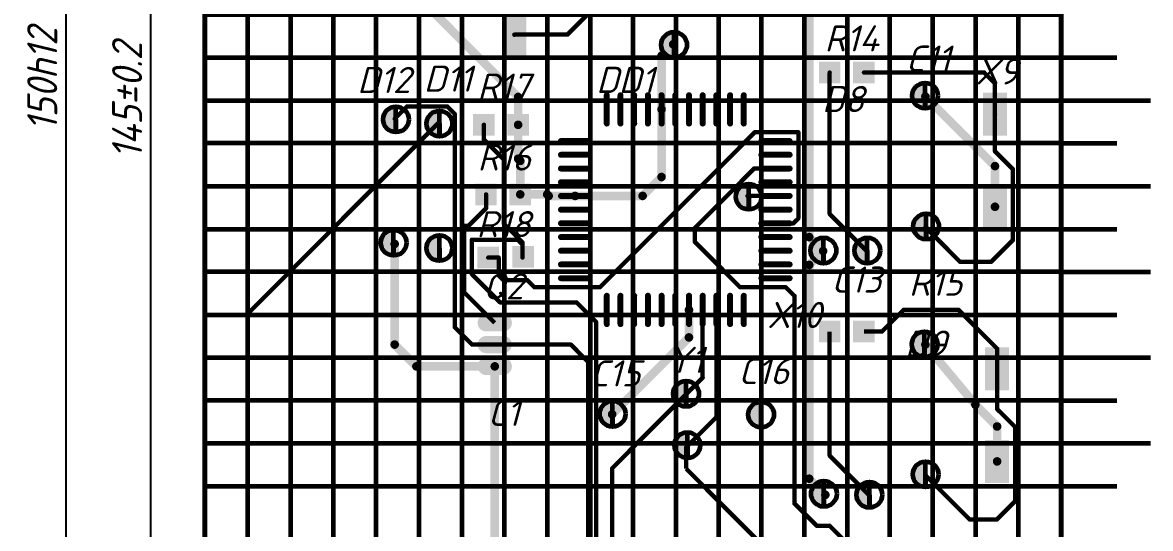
# Model space of a CAD drawing. Header units: millimetres. Extents: x 0 to 9139, y -367 to 2333.
# Drawn here: x 6641.4 to 6773.2, y 1299.3 to 1358.3 of the extents above; entities that cross this region are included whole.
import ezdxf

# ---------------------------------------------------------------- set-up
doc = ezdxf.new("R2010")
doc.units = ezdxf.units.MM
doc.header["$LTSCALE"] = 0.5
doc.layers.get('0').update_dxf_attribs({"lineweight": 60})
doc.layers.get('Defpoints').update_dxf_attribs({"color": 5})
for name, color, linetype in [('3-размеры', 6, 'Continuous'), ('TopLayer', 1, 'Continuous'), ('TopOverlay', 2, 'Continuous')]:
    doc.layers.add(name, color=color, linetype=linetype)
doc.layers.add('Слой1', color=7, linetype='Continuous', lineweight=60)
doc.styles.get("Standard").update_dxf_attribs({"font": 'isocpeui.ttf', "width": 0.9})
doc.dimstyles.new('ISO-25', dxfattribs={"dimtxt": 3.5, "dimasz": 3.5, "dimexe": 2, "dimexo": 0, "dimgap": 1, "dimtad": 1, "dimtoh": 1, "dimdec": 0, "dimtxsty": 'Standard', "dimcen": 2.5, "dimadec": 0, "dimazin": 0, "dimtfac": 1, "dimtdec": 0, "dimtmove": 0, "dimatfit": 3, "dimldrblk": 'DOTSMALL', "dimfxl": 1, "dimarcsym": 0})

# ---------------------------------------------------------------- blocks, each defined once
blk = doc.blocks.new('*U103')
blk.add_line((0, 1.97), (0, -1.97))
blk = doc.blocks.new('*U104')
at = {"color": 0, "linetype": 'ByBlock', "lineweight": -2, "transparency": 16777216}
for p in [(100, 0), (110, 0), (120, 0), (130, 0), (140, 0)]:
    blk.add_blockref('*U103', p, dxfattribs=at)
blk = doc.blocks.new('*U99')
blk.add_line((3.25, 0), (-3.25, 0))
blk = doc.blocks.new('*U100')
at = {"color": 0, "linetype": 'ByBlock', "lineweight": -2, "transparency": 16777216}
for p in [(0, -95), (0, -100), (0, -105), (0, -110), (0, -115), (0, -120), (0, -125), (0, -130), (0, -135), (0, -140), (0, -145)]:
    blk.add_blockref('*U99', p, dxfattribs=at)
blk = doc.blocks.new('*D111')
at = {"layer": '3-размеры', "color": 0, "lineweight": -2, "transparency": 16777216}
for p, q in [((6662.72, 1504.26), (6644.48, 1504.26)), ((6646.48, 1500.76), (6646.48, 1202.76)), ((6662.72, 1199.26), (6644.48, 1199.26))]:
    blk.add_line(p, q, dxfattribs=at)
at = {"layer": '3-размеры', "color": 0, "transparency": 16777216}
for points in [[(6645.9, 1500.76), (6647.06, 1500.76), (6646.48, 1504.26)], [(6645.9, 1202.76), (6647.06, 1202.76), (6646.48, 1199.26)]]:
    blk.add_solid(points, dxfattribs=at)
at = {"layer": 'Defpoints', "color": 0, "transparency": 16777216}
for p in [(6662.72, 1504.26), (6646.48, 1199.26), (6662.72, 1199.26)]:
    blk.add_point(p, dxfattribs=at)
at = {"layer": '3-размеры', "color": 0, "transparency": 16777216, "insert": (6643.73, 1351.76), "char_height": 3.5, "attachment_point": 5, "rotation": 90}
blk.add_mtext('150h12', dxfattribs=at)
blk = doc.blocks.new('_DotSmall')
at = {"color": 0, "linetype": 'ByBlock', "const_width": 0.5}
blk.add_lwpolyline([(-0.0625, 0, 1), (0.0625, 0, 1)], format="xyb", close=True, dxfattribs=at)
blk = doc.blocks.new('*D106')
at = {"layer": '3-размеры', "color": 0, "lineweight": -2, "transparency": 16777216}
for p, q in [((6667.72, 1494.26), (6654.39, 1494.26)), ((6656.39, 1490.76), (6656.39, 1207.79)), ((6667.73, 1204.29), (6654.39, 1204.29))]:
    blk.add_line(p, q, dxfattribs=at)
at = {"layer": '3-размеры', "color": 0, "transparency": 16777216}
for points in [[(6655.81, 1490.76), (6656.97, 1490.76), (6656.39, 1494.26)], [(6655.81, 1207.79), (6656.97, 1207.79), (6656.39, 1204.29)]]:
    blk.add_solid(points, dxfattribs=at)
at = {"layer": 'Defpoints', "color": 0, "transparency": 16777216}
for p in [(6667.72, 1494.26), (6656.39, 1204.29), (6667.73, 1204.29)]:
    blk.add_point(p, dxfattribs=at)
at = {"layer": '3-размеры', "color": 0, "transparency": 16777216, "insert": (6653.64, 1349.28), "char_height": 3.5, "attachment_point": 5, "rotation": 90}
blk.add_mtext('145%%P0.2', dxfattribs=at)
blk = doc.blocks.new('*U95')
for p, q in [((5, 152.5), (5, -152.5)), ((-5, 147.5), (-5, -152.5)), ((0.01, -152.5), (0.01, 147.5))]:
    blk.add_line(p, q)
blk = doc.blocks.new('*U96')
at = {"color": 0, "linetype": 'ByBlock', "lineweight": -2, "transparency": 16777216}
for p in [(0, 0), (15, 0), (30, 0), (45, 0), (60, 0), (75, 0), (90, 0)]:
    blk.add_blockref('*U95', p, dxfattribs=at)
blk = doc.blocks.new('*U97')
for p, q in [((50, 5), (-50, 5)), ((-50, 0), (50, 0)), ((-50, -5), (50, -5))]:
    blk.add_line(p, q)
blk = doc.blocks.new('*U98')
at = {"color": 0, "linetype": 'ByBlock', "lineweight": -2, "transparency": 16777216}
for p in [(0, 150), (0, 135), (0, 120), (0, 105)]:
    blk.add_blockref('*U97', p, dxfattribs=at)

msp = doc.modelspace()

# ---------------------------------------------------------------- hatches: boundary and pattern name
h = msp.add_hatch(color=256)
h.dxf.hatch_style = 1
h.paths.add_polyline_path([(6717.53, 1357.25, 0.414214), (6716.03, 1355.75, 0.414214), (6717.53, 1354.25)])
h = msp.add_hatch(color=256)
h.dxf.hatch_style = 1
h.paths.add_polyline_path([(6746.83, 1351.32, 0.414214), (6745.33, 1349.82, 0.414214), (6746.83, 1348.32), (6746.83, 1349.82)])
h = msp.add_hatch(color=256)
h.dxf.hatch_style = 1
h.paths.add_polyline_path([(6685.04, 1348.55, 0.414214), (6683.54, 1347.05, 0.414214), (6685.04, 1345.55), (6685.04, 1347.05)])
h = msp.add_hatch(color=256)
h.dxf.hatch_style = 1
h.paths.add_polyline_path([(6690.12, 1348.06, 0.414214), (6688.62, 1346.56, 0.414214), (6690.12, 1345.06), (6690.12, 1346.56)])
h = msp.add_hatch(color=256)
h.dxf.hatch_style = 1
h.paths.add_polyline_path([(6726.24, 1339.53, 0.414214), (6724.74, 1338.03, 0.414214), (6726.24, 1336.53), (6726.24, 1338.03)])
h = msp.add_hatch(color=256)
h.dxf.hatch_style = 1
h.paths.add_polyline_path([(6746.96, 1336.06, 0.414214), (6745.46, 1334.56, 0.414214), (6746.96, 1333.06), (6746.96, 1334.56)])
h = msp.add_hatch(color=256)
h.dxf.hatch_style = 1
h.paths.add_polyline_path([(6684.77, 1334.16, 0.414214), (6683.27, 1332.66, 0.414214), (6684.77, 1331.16), (6684.77, 1332.66)])
h = msp.add_hatch(color=256)
h.dxf.hatch_style = 1
h.paths.add_polyline_path([(6690.11, 1333.54, 0.414214), (6688.61, 1332.04, 0.414214), (6690.11, 1330.54), (6690.11, 1332.04)])
h = msp.add_hatch(color=256)
h.dxf.hatch_style = 1
h.paths.add_polyline_path([(6734.97, 1333.25, 0.414214), (6733.47, 1331.75, 0.414214), (6734.97, 1330.25), (6734.97, 1331.75)])
h = msp.add_hatch(color=256)
h.dxf.hatch_style = 1
h.paths.add_polyline_path([(6740.09, 1333.25, 0.414214), (6738.59, 1331.75, 0.414214), (6740.09, 1330.25), (6740.09, 1331.75)])
h = msp.add_hatch(color=256)
h.dxf.hatch_style = 1
h.paths.add_polyline_path([(6746.78, 1322.31, 0.414214), (6745.28, 1320.81, 0.414214), (6746.78, 1319.31), (6746.78, 1320.81)])
h = msp.add_hatch(color=256)
h.dxf.hatch_style = 1
h.paths.add_polyline_path([(6718.93, 1316.53, 0.414214), (6717.43, 1315.03, 0.414214), (6718.93, 1313.53), (6718.93, 1315.03)])
h = msp.add_hatch(color=256)
h.dxf.hatch_style = 1
h.paths.add_polyline_path([(6710.34, 1314.19, 0.414214), (6708.84, 1312.69, 0.414214), (6710.34, 1311.19), (6710.34, 1312.69)])
h = msp.add_hatch(color=256)
h.dxf.hatch_style = 1
h.paths.add_polyline_path([(6727.69, 1314.1, 0.414214), (6726.19, 1312.6, 0.414214), (6727.69, 1311.1), (6727.69, 1312.6)])
h = msp.add_hatch(color=256)
h.dxf.hatch_style = 1
h.paths.add_polyline_path([(6719.08, 1310.53, 0.414214), (6717.58, 1309.03, 0.414214), (6719.08, 1307.53), (6719.08, 1309.03)])
h = msp.add_hatch(color=256)
h.dxf.hatch_style = 1
h.paths.add_polyline_path([(6746.9, 1307.13, 0.414214), (6745.4, 1305.63, 0.414214), (6746.9, 1304.13), (6746.9, 1305.63)])
h = msp.add_hatch(color=256)
h.dxf.hatch_style = 1
h.paths.add_polyline_path([(6735.02, 1304.86, 0.414214), (6733.52, 1303.36, 0.414214), (6735.02, 1301.86), (6735.02, 1303.36)])
h = msp.add_hatch(color=256)
h.dxf.hatch_style = 1
h.paths.add_polyline_path([(6740.33, 1304.75, 0.414214), (6738.83, 1303.25, 0.414214), (6740.33, 1301.75), (6740.33, 1303.25)])

# ---------------------------------------------------------------- linework, layer by layer
for p, q in [((6662.72, 1199.26), (6662.72, 1499.26)), ((6762.72, 1199.26), (6762.72, 1499.26)), ((6762.72, 1496.76), (6762.72, 1199.26))]:
    msp.add_line(p, q)
at = {"layer": 'TopLayer'}
for points, const_width in [([(6699.31, 1349.67), (6684.31, 1364.68)], 1), ([(6733.31, 1333.32), (6733.31, 1360.8)], 1), ([(6707.5, 1359.38), (6705.06, 1356.94)], 0.508), ([(6705.06, 1356.94), (6698.86, 1356.94)], 0.508), ([(6698.86, 1356.92), (6698.86, 1356.94)], 0.508), ([(6717.41, 1355.82), (6716.06, 1354.48)], 1), ([(6716.06, 1348.22), (6716.06, 1354.48)], 1), ([(6735.69, 1336.01), (6735.69, 1352.52)], 0.508), ([(6753.73, 1352.52), (6739.69, 1352.52)], 0.508), ([(6755, 1351.25), (6753.73, 1352.52)], 0.508), ([(6755, 1347.66), (6755, 1351.25)], 0.508), ([(6699.31, 1346.42), (6699.31, 1349.67)], 1), ([(6709.66, 1349.87), (6709.66, 1346.57)], 0.7), ([(6711.26, 1349.87), (6711.26, 1346.57)], 0.7), ([(6712.86, 1349.87), (6712.86, 1346.57)], 0.7), ([(6714.46, 1349.87), (6714.46, 1346.57)], 0.7), ([(6716.06, 1349.87), (6716.06, 1346.57)], 0.7), ([(6717.66, 1349.87), (6717.66, 1346.57)], 0.7), ([(6719.26, 1349.87), (6719.26, 1346.57)], 0.7), ([(6720.86, 1349.87), (6720.86, 1346.57)], 0.7), ([(6722.46, 1349.87), (6722.46, 1346.57)], 0.7), ([(6724.06, 1349.87), (6724.06, 1346.57)], 0.7), ([(6725.66, 1349.87), (6725.66, 1346.57)], 0.7), ([(6755, 1341.6), (6746.87, 1349.73)], 1), ([(6686.33, 1348.56), (6684.89, 1347.12)], 0.508), ([(6691.04, 1348.56), (6686.33, 1348.56)], 0.508), ([(6691.91, 1347.69), (6691.04, 1348.56)], 0.508), ([(6691.91, 1322.8), (6691.91, 1347.69)], 0.508), ([(6716.06, 1340.33), (6716.06, 1348.22)], 1), ([(6755, 1343.32), (6755, 1347.66)], 0.508), ([(6689.97, 1346.61), (6667.72, 1324.36)], 0.508), ([(6695.31, 1344.7), (6695.31, 1346.42)], 0.508), ([(6699.31, 1342.46), (6699.31, 1346.42)], 1), ([(6697.65, 1342.36), (6695.31, 1344.7)], 0.508), ([(6726.96, 1345.56), (6708.87, 1327.47)], 0.508), ([(6732.04, 1345.56), (6726.96, 1345.56)], 0.508), ([(6732.04, 1335.5), (6732.04, 1345.56)], 0.508), ([(6707.61, 1344.52), (6704.31, 1344.52)], 0.7), ([(6731.01, 1344.52), (6727.71, 1344.52)], 0.7), ([(6757.08, 1341.24), (6755, 1343.32)], 0.508), ([(6697.65, 1334.88), (6697.65, 1342.36)], 0.508), ([(6699.56, 1342.21), (6699.31, 1342.46)], 1), ([(6699.56, 1338.3), (6699.56, 1342.21)], 1), ([(6707.61, 1342.92), (6704.31, 1342.92)], 0.7), ([(6731.01, 1342.92), (6727.71, 1342.92)], 0.7), ([(6707.61, 1341.32), (6704.31, 1341.32)], 0.7), ([(6726.88, 1341.32), (6719.95, 1334.38)], 0.508), ([(6729.36, 1341.32), (6726.88, 1341.32)], 0.508), ([(6731.01, 1341.32), (6727.71, 1341.32)], 0.7), ([(6755, 1336.86), (6755, 1341.6)], 1), ([(6757.08, 1332.96), (6757.08, 1341.24)], 0.508), ([(6707.61, 1339.72), (6704.31, 1339.72)], 0.7), ([(6716.06, 1340.33), (6713.85, 1338.12)], 1), ([(6731.01, 1339.72), (6727.71, 1339.72)], 0.7), ([(6695.56, 1336.67), (6695.56, 1338.3)], 0.508), ([(6702.7, 1338.3), (6699.56, 1338.3)], 1), ([(6702.88, 1338.12), (6702.7, 1338.3)], 1), ([(6705.96, 1338.12), (6702.88, 1338.12)], 1), ([(6707.61, 1338.12), (6704.31, 1338.12)], 0.7), ([(6713.85, 1338.12), (6705.96, 1338.12)], 1), ([(6729.36, 1338.12), (6726.09, 1338.12)], 0.508), ([(6731.01, 1338.12), (6727.71, 1338.12)], 0.7), ([(6695.56, 1336.67), (6693.53, 1334.64)], 0.508), ([(6707.61, 1336.52), (6704.31, 1336.52)], 0.7), ([(6731.01, 1336.52), (6727.71, 1336.52)], 0.7), ([(6732.04, 1335.5), (6731.45, 1334.92)], 0.508), ([(6740.01, 1331.69), (6735.69, 1336.01)], 0.508), ([(6693.53, 1334.64), (6692.99, 1334.64)], 0.508), ([(6692.99, 1326.89), (6692.99, 1334.64)], 0.508), ([(6699.82, 1332.71), (6697.65, 1334.88)], 0.508), ([(6707.61, 1334.92), (6704.31, 1334.92)], 0.7), ([(6719.95, 1332.76), (6719.95, 1334.38)], 0.508), ([(6731.01, 1334.92), (6727.71, 1334.92)], 0.7), ([(6731.45, 1334.92), (6729.36, 1334.92)], 0.508), ([(6750.93, 1330.42), (6746.87, 1334.49)], 0.508), ([(6684.89, 1320.77), (6684.89, 1332.52)], 1), ([(6693.9, 1329), (6693.9, 1333.01)], 0.508), ([(6699.26, 1333.01), (6693.9, 1333.01)], 0.508), ([(6699.82, 1332.45), (6699.26, 1333.01)], 0.508), ([(6707.61, 1333.32), (6704.31, 1333.32)], 0.7), ([(6731.01, 1333.32), (6727.71, 1333.32)], 0.7), ([(6734.93, 1331.69), (6733.31, 1333.32)], 1), ([(6757.08, 1332.96), (6754.54, 1330.42)], 0.508), ([(6699.82, 1332.45), (6699.82, 1332.71)], 0.508), ([(6699.82, 1330.93), (6699.82, 1332.45)], 0.508), ([(6707.61, 1331.72), (6704.31, 1331.72)], 0.7), ([(6725.23, 1327.47), (6719.95, 1332.76)], 0.508), ([(6731.01, 1331.72), (6727.71, 1331.72)], 0.7), ([(6734.93, 1331.69), (6733.31, 1330.07)], 1), ([(6697.04, 1330.93), (6695.82, 1330.93)], 0.508), ([(6697.04, 1328.85), (6697.04, 1330.93)], 0.508), ([(6707.61, 1330.12), (6704.31, 1330.12)], 0.7), ([(6731.01, 1330.12), (6727.71, 1330.12)], 0.7), ([(6733.31, 1305.12), (6733.31, 1330.07)], 1), ([(6754.54, 1330.42), (6750.93, 1330.42)], 0.508), ([(6697.2, 1325.7), (6693.9, 1329)], 0.508), ([(6697.59, 1328.29), (6697.04, 1328.85)], 0.508), ([(6700.39, 1328.29), (6697.59, 1328.29)], 0.508), ([(6701.2, 1327.47), (6700.39, 1328.29)], 0.508), ([(6707.61, 1328.52), (6704.31, 1328.52)], 0.7), ([(6731.01, 1328.52), (6727.71, 1328.52)], 0.7), ([(6696.58, 1323.31), (6692.99, 1326.89)], 0.508), ([(6708.87, 1327.47), (6701.2, 1327.47)], 0.508), ([(6709.66, 1326.47), (6709.66, 1323.17)], 0.7), ([(6711.26, 1326.47), (6711.26, 1323.17)], 0.7), ([(6712.86, 1326.47), (6712.86, 1323.17)], 0.7), ([(6714.46, 1326.47), (6714.46, 1323.17)], 0.7), ([(6716.06, 1326.47), (6716.06, 1323.17)], 0.7), ([(6717.66, 1326.47), (6717.66, 1323.17)], 0.7), ([(6719.26, 1326.47), (6719.26, 1323.17)], 0.7), ([(6720.86, 1326.47), (6720.86, 1323.17)], 0.7), ([(6722.46, 1326.47), (6722.46, 1323.17)], 0.7), ([(6724.06, 1326.47), (6724.06, 1323.17)], 0.7), ([(6730.56, 1327.47), (6725.23, 1327.47)], 0.508), ([(6725.66, 1326.47), (6725.66, 1323.17)], 0.7), ([(6731.58, 1326.46), (6730.56, 1327.47)], 0.508), ([(6731.58, 1302.23), (6731.58, 1326.46)], 0.508), ([(6706.13, 1325.7), (6697.2, 1325.7)], 0.508), ([(6708.42, 1323.41), (6706.13, 1325.7)], 0.508), ([(6719.26, 1321.61), (6719.26, 1324.82)], 1), ([(6667.72, 1221.49), (6667.72, 1324.36)], 0.508), ([(6695.58, 1323.31), (6697.58, 1323.31)], 2), ([(6720.86, 1316.91), (6720.86, 1324.82)], 0.508), ([(6722.46, 1312.31), (6722.46, 1324.82)], 0.508), ([(6744.33, 1324.83), (6741.79, 1322.29)], 0.508), ([(6750.73, 1324.83), (6744.33, 1324.83)], 0.508), ([(6755.25, 1320.31), (6750.73, 1324.83)], 0.508), ([(6693.94, 1320.77), (6691.91, 1322.8)], 0.508), ([(6708.42, 1296.39), (6708.42, 1323.41)], 0.508), ([(6735.69, 1307.82), (6735.69, 1322.29)], 0.508), ([(6741.79, 1322.29), (6739.69, 1322.29)], 0.508), ([(6687.43, 1318.23), (6684.89, 1320.77)], 1), ([(6695.58, 1320.77), (6697.58, 1320.77)], 2), ([(6719.26, 1321.61), (6710.29, 1312.64)], 1), ([(6752.71, 1313.76), (6746.87, 1320.77)], 1), ([(6696.58, 1320.77), (6693.94, 1320.77)], 0.508), ([(6705.47, 1320.77), (6696.58, 1320.77)], 0.508), ([(6707.5, 1318.74), (6705.47, 1320.77)], 0.508), ([(6755.25, 1317.94), (6755.25, 1320.31)], 0.508), ([(6696.58, 1318.23), (6687.43, 1318.23)], 1), ([(6695.58, 1318.23), (6697.58, 1318.23)], 2), ([(6696.58, 1296.89), (6696.58, 1318.23)], 1), ([(6707.5, 1290.29), (6707.5, 1318.74)], 0.508), ([(6755.25, 1313.25), (6755.25, 1317.94)], 0.508), ([(6720.86, 1316.91), (6718.93, 1314.98)], 0.508), ([(6718.93, 1314.98), (6710.29, 1306.34)], 0.508), ([(6755.25, 1311.22), (6752.71, 1313.76)], 1), ([(6757.34, 1311.17), (6755.25, 1313.25)], 0.508), ([(6722.46, 1312.31), (6718.93, 1308.78)], 0.508), ([(6755.25, 1307.14), (6755.25, 1311.22)], 1), ([(6757.34, 1302.48), (6757.34, 1311.17)], 0.508), ([(6718.93, 1306.29), (6718.93, 1308.78)], 0.508), ([(6740.27, 1303.24), (6735.69, 1307.82)], 0.508), ([(6710.29, 1297.4), (6710.29, 1306.34)], 0.508), ([(6727.82, 1297.4), (6718.93, 1306.29)], 0.508), ([(6735.19, 1303.24), (6733.31, 1305.12)], 1), ([(6752.05, 1300.35), (6746.87, 1305.53)], 0.508), ([(6757.34, 1302.48), (6755.2, 1300.35)], 0.508), ([(6734.17, 1299.64), (6731.58, 1302.23)], 0.508), ([(6755.2, 1300.35), (6752.05, 1300.35)], 0.508), ([(6735.68, 1299.64), (6734.17, 1299.64)], 0.508), ([(6739.95, 1295.37), (6735.68, 1299.64)], 0.508)]:
    msp.add_lwpolyline(points, dxfattribs=dict(at, const_width=const_width))
for points, const_width in [([(6698.99, 1356.94, -1), (6698.74, 1356.94, -1)], 0.254), ([(6698.99, 1356.94, -1), (6698.74, 1356.94, -1)], 0.254), ([(6698.99, 1356.92, -1), (6698.74, 1356.92, -1)], 0.254), ([(6705.19, 1356.94, -1), (6704.94, 1356.94, -1)], 0.254), ([(6705.19, 1356.94, -1), (6704.94, 1356.94, -1)], 0.254), ([(6717.66, 1355.82, -1), (6717.16, 1355.82, -1)], 0.5), ([(6716.31, 1354.48, -1), (6715.81, 1354.48, -1)], 0.5), ([(6716.31, 1354.48, -1), (6715.81, 1354.48, -1)], 0.5), ([(6735.82, 1352.52, -1), (6735.57, 1352.52, -1)], 0.254), ([(6739.82, 1352.52, -1), (6739.57, 1352.52, -1)], 0.254), ([(6753.86, 1352.52, -1), (6753.6, 1352.52, -1)], 0.254), ([(6753.86, 1352.52, -1), (6753.6, 1352.52, -1)], 0.254), ([(6755.13, 1351.25, -1), (6754.87, 1351.25, -1)], 0.254), ([(6755.13, 1351.25, -1), (6754.87, 1351.25, -1)], 0.254), ([(6699.56, 1349.67, -1), (6699.06, 1349.67, -1)], 0.5), ([(6699.56, 1349.67, -1), (6699.06, 1349.67, -1)], 0.5), ([(6709.84, 1349.87, -1), (6709.49, 1349.87, -1)], 0.35), ([(6711.44, 1349.87, -1), (6711.09, 1349.87, -1)], 0.35), ([(6713.04, 1349.87, -1), (6712.69, 1349.87, -1)], 0.35), ([(6714.64, 1349.87, -1), (6714.29, 1349.87, -1)], 0.35), ([(6716.24, 1349.87, -1), (6715.89, 1349.87, -1)], 0.35), ([(6717.84, 1349.87, -1), (6717.49, 1349.87, -1)], 0.35), ([(6719.44, 1349.87, -1), (6719.09, 1349.87, -1)], 0.35), ([(6721.04, 1349.87, -1), (6720.69, 1349.87, -1)], 0.35), ([(6722.64, 1349.87, -1), (6722.29, 1349.87, -1)], 0.35), ([(6724.24, 1349.87, -1), (6723.89, 1349.87, -1)], 0.35), ([(6725.84, 1349.87, -1), (6725.49, 1349.87, -1)], 0.35), ([(6747.12, 1349.73, -1), (6746.62, 1349.73, -1)], 0.5), ([(6686.46, 1348.56, -1), (6686.21, 1348.56, -1)], 0.254), ([(6686.46, 1348.56, -1), (6686.21, 1348.56, -1)], 0.254), ([(6691.17, 1348.56, -1), (6690.91, 1348.56, -1)], 0.254), ([(6691.17, 1348.56, -1), (6690.91, 1348.56, -1)], 0.254), ([(6692.03, 1347.69, -1), (6691.78, 1347.69, -1)], 0.254), ([(6692.03, 1347.69, -1), (6691.78, 1347.69, -1)], 0.254), ([(6716.31, 1348.22, -1), (6715.81, 1348.22, -1)], 0.5), ([(6716.31, 1348.22, -1), (6715.81, 1348.22, -1)], 0.5), ([(6755.13, 1347.66, -1), (6754.87, 1347.66, -1)], 0.254), ([(6755.13, 1347.66, -1), (6754.87, 1347.66, -1)], 0.254), ([(6685.02, 1347.12, -1), (6684.77, 1347.12, -1)], 0.254), ([(6690.1, 1346.61, -1), (6689.85, 1346.61, -1)], 0.254), ([(6695.44, 1346.42, -1), (6695.18, 1346.42, -1)], 0.254), ([(6699.56, 1346.42, -1), (6699.06, 1346.42, -1)], 0.5), ([(6699.56, 1346.42, -1), (6699.06, 1346.42, -1)], 0.5), ([(6709.84, 1346.57, -1), (6709.49, 1346.57, -1)], 0.35), ([(6711.44, 1346.57, -1), (6711.09, 1346.57, -1)], 0.35), ([(6713.04, 1346.57, -1), (6712.69, 1346.57, -1)], 0.35), ([(6714.64, 1346.57, -1), (6714.29, 1346.57, -1)], 0.35), ([(6716.24, 1346.57, -1), (6715.89, 1346.57, -1)], 0.35), ([(6717.84, 1346.57, -1), (6717.49, 1346.57, -1)], 0.35), ([(6719.44, 1346.57, -1), (6719.09, 1346.57, -1)], 0.35), ([(6721.04, 1346.57, -1), (6720.69, 1346.57, -1)], 0.35), ([(6722.64, 1346.57, -1), (6722.29, 1346.57, -1)], 0.35), ([(6724.24, 1346.57, -1), (6723.89, 1346.57, -1)], 0.35), ([(6725.84, 1346.57, -1), (6725.49, 1346.57, -1)], 0.35), ([(6695.44, 1344.7, -1), (6695.18, 1344.7, -1)], 0.254), ([(6695.44, 1344.7, -1), (6695.18, 1344.7, -1)], 0.254), ([(6727.08, 1345.56, -1), (6726.83, 1345.56, -1)], 0.254), ([(6727.08, 1345.56, -1), (6726.83, 1345.56, -1)], 0.254), ([(6732.16, 1345.56, -1), (6731.91, 1345.56, -1)], 0.254), ([(6732.16, 1345.56, -1), (6731.91, 1345.56, -1)], 0.254), ([(6704.49, 1344.52, -1), (6704.14, 1344.52, -1)], 0.35), ([(6707.79, 1344.52, -1), (6707.44, 1344.52, -1)], 0.35), ([(6727.89, 1344.52, -1), (6727.54, 1344.52, -1)], 0.35), ([(6731.19, 1344.52, -1), (6730.84, 1344.52, -1)], 0.35), ([(6755.13, 1343.32, -1), (6754.87, 1343.32, -1)], 0.254), ([(6755.13, 1343.32, -1), (6754.87, 1343.32, -1)], 0.254), ([(6697.77, 1342.36, -1), (6697.52, 1342.36, -1)], 0.254), ([(6697.77, 1342.36, -1), (6697.52, 1342.36, -1)], 0.254), ([(6699.56, 1342.46, -1), (6699.06, 1342.46, -1)], 0.5), ([(6699.56, 1342.46, -1), (6699.06, 1342.46, -1)], 0.5), ([(6699.81, 1342.21, -1), (6699.31, 1342.21, -1)], 0.5), ([(6699.81, 1342.21, -1), (6699.31, 1342.21, -1)], 0.5), ([(6704.49, 1342.92, -1), (6704.14, 1342.92, -1)], 0.35), ([(6707.79, 1342.92, -1), (6707.44, 1342.92, -1)], 0.35), ([(6727.89, 1342.92, -1), (6727.54, 1342.92, -1)], 0.35), ([(6731.19, 1342.92, -1), (6730.84, 1342.92, -1)], 0.35), ([(6704.49, 1341.32, -1), (6704.14, 1341.32, -1)], 0.35), ([(6707.79, 1341.32, -1), (6707.44, 1341.32, -1)], 0.35), ([(6727.01, 1341.32, -1), (6726.75, 1341.32, -1)], 0.254), ([(6727.01, 1341.32, -1), (6726.75, 1341.32, -1)], 0.254), ([(6727.89, 1341.32, -1), (6727.54, 1341.32, -1)], 0.35), ([(6729.49, 1341.32, -1), (6729.23, 1341.32, -1)], 0.254), ([(6731.19, 1341.32, -1), (6730.84, 1341.32, -1)], 0.35), ([(6755.25, 1341.6, -1), (6754.75, 1341.6, -1)], 0.5), ([(6755.25, 1341.6, -1), (6754.75, 1341.6, -1)], 0.5), ([(6757.21, 1341.24, -1), (6756.95, 1341.24, -1)], 0.254), ([(6757.21, 1341.24, -1), (6756.95, 1341.24, -1)], 0.254), ([(6704.49, 1339.72, -1), (6704.14, 1339.72, -1)], 0.35), ([(6707.79, 1339.72, -1), (6707.44, 1339.72, -1)], 0.35), ([(6716.31, 1340.33, -1), (6715.81, 1340.33, -1)], 0.5), ([(6716.31, 1340.33, -1), (6715.81, 1340.33, -1)], 0.5), ([(6727.89, 1339.72, -1), (6727.54, 1339.72, -1)], 0.35), ([(6731.19, 1339.72, -1), (6730.84, 1339.72, -1)], 0.35), ([(6695.69, 1338.3, -1), (6695.44, 1338.3, -1)], 0.254), ([(6699.81, 1338.3, -1), (6699.31, 1338.3, -1)], 0.5), ([(6699.81, 1338.3, -1), (6699.31, 1338.3, -1)], 0.5), ([(6702.95, 1338.3, -1), (6702.45, 1338.3, -1)], 0.5), ([(6702.95, 1338.3, -1), (6702.45, 1338.3, -1)], 0.5), ([(6703.13, 1338.12, -1), (6702.63, 1338.12, -1)], 0.5), ([(6703.13, 1338.12, -1), (6702.63, 1338.12, -1)], 0.5), ([(6704.49, 1338.12, -1), (6704.14, 1338.12, -1)], 0.35), ([(6706.21, 1338.12, -1), (6705.71, 1338.12, -1)], 0.5), ([(6706.21, 1338.12, -1), (6705.71, 1338.12, -1)], 0.5), ([(6707.79, 1338.12, -1), (6707.44, 1338.12, -1)], 0.35), ([(6714.1, 1338.12, -1), (6713.6, 1338.12, -1)], 0.5), ([(6714.1, 1338.12, -1), (6713.6, 1338.12, -1)], 0.5), ([(6726.22, 1338.12, -1), (6725.97, 1338.12, -1)], 0.254), ([(6727.89, 1338.12, -1), (6727.54, 1338.12, -1)], 0.35), ([(6729.49, 1338.12, -1), (6729.23, 1338.12, -1)], 0.254), ([(6731.19, 1338.12, -1), (6730.84, 1338.12, -1)], 0.35), ([(6755.25, 1336.86, -1), (6754.75, 1336.86, -1)], 0.5), ([(6695.69, 1336.67, -1), (6695.44, 1336.67, -1)], 0.254), ([(6695.69, 1336.67, -1), (6695.44, 1336.67, -1)], 0.254), ([(6704.49, 1336.52, -1), (6704.14, 1336.52, -1)], 0.35), ([(6707.79, 1336.52, -1), (6707.44, 1336.52, -1)], 0.35), ([(6727.89, 1336.52, -1), (6727.54, 1336.52, -1)], 0.35), ([(6731.19, 1336.52, -1), (6730.84, 1336.52, -1)], 0.35), ([(6732.16, 1335.5, -1), (6731.91, 1335.5, -1)], 0.254), ([(6732.16, 1335.5, -1), (6731.91, 1335.5, -1)], 0.254), ([(6735.82, 1336.01, -1), (6735.57, 1336.01, -1)], 0.254), ([(6735.82, 1336.01, -1), (6735.57, 1336.01, -1)], 0.254), ([(6693.12, 1334.64, -1), (6692.87, 1334.64, -1)], 0.254), ([(6693.12, 1334.64, -1), (6692.87, 1334.64, -1)], 0.254), ([(6693.66, 1334.64, -1), (6693.4, 1334.64, -1)], 0.254), ([(6693.66, 1334.64, -1), (6693.4, 1334.64, -1)], 0.254), ([(6697.77, 1334.88, -1), (6697.52, 1334.88, -1)], 0.254), ([(6697.77, 1334.88, -1), (6697.52, 1334.88, -1)], 0.254), ([(6704.49, 1334.92, -1), (6704.14, 1334.92, -1)], 0.35), ([(6707.79, 1334.92, -1), (6707.44, 1334.92, -1)], 0.35), ([(6720.07, 1334.38, -1), (6719.82, 1334.38, -1)], 0.254), ([(6720.07, 1334.38, -1), (6719.82, 1334.38, -1)], 0.254), ([(6727.89, 1334.92, -1), (6727.54, 1334.92, -1)], 0.35), ([(6729.49, 1334.92, -1), (6729.23, 1334.92, -1)], 0.254), ([(6731.19, 1334.92, -1), (6730.84, 1334.92, -1)], 0.35), ([(6731.58, 1334.92, -1), (6731.33, 1334.92, -1)], 0.254), ([(6731.58, 1334.92, -1), (6731.33, 1334.92, -1)], 0.254), ([(6747, 1334.49, -1), (6746.74, 1334.49, -1)], 0.254), ([(6685.14, 1332.52, -1), (6684.64, 1332.52, -1)], 0.5), ([(6694.03, 1333.01, -1), (6693.78, 1333.01, -1)], 0.254), ([(6694.03, 1333.01, -1), (6693.78, 1333.01, -1)], 0.254), ([(6699.38, 1333.01, -1), (6699.13, 1333.01, -1)], 0.254), ([(6699.38, 1333.01, -1), (6699.13, 1333.01, -1)], 0.254), ([(6704.49, 1333.32, -1), (6704.14, 1333.32, -1)], 0.35), ([(6707.79, 1333.32, -1), (6707.44, 1333.32, -1)], 0.35), ([(6727.89, 1333.32, -1), (6727.54, 1333.32, -1)], 0.35), ([(6731.19, 1333.32, -1), (6730.84, 1333.32, -1)], 0.35), ([(6733.56, 1333.32, -1), (6733.06, 1333.32, -1)], 0.5), ([(6733.56, 1333.32, -1), (6733.06, 1333.32, -1)], 0.5), ([(6757.21, 1332.96, -1), (6756.95, 1332.96, -1)], 0.254), ([(6757.21, 1332.96, -1), (6756.95, 1332.96, -1)], 0.254), ([(6699.94, 1332.71, -1), (6699.69, 1332.71, -1)], 0.254), ([(6699.94, 1332.71, -1), (6699.69, 1332.71, -1)], 0.254), ([(6699.94, 1332.45, -1), (6699.69, 1332.45, -1)], 0.254), ([(6699.94, 1332.45, -1), (6699.69, 1332.45, -1)], 0.254), ([(6699.94, 1332.45, -1), (6699.69, 1332.45, -1)], 0.254), ([(6704.49, 1331.72, -1), (6704.14, 1331.72, -1)], 0.35), ([(6707.79, 1331.72, -1), (6707.44, 1331.72, -1)], 0.35), ([(6720.07, 1332.76, -1), (6719.82, 1332.76, -1)], 0.254), ([(6720.07, 1332.76, -1), (6719.82, 1332.76, -1)], 0.254), ([(6727.89, 1331.72, -1), (6727.54, 1331.72, -1)], 0.35), ([(6731.19, 1331.72, -1), (6730.84, 1331.72, -1)], 0.35), ([(6735.18, 1331.69, -1), (6734.68, 1331.69, -1)], 0.5), ([(6735.18, 1331.69, -1), (6734.68, 1331.69, -1)], 0.5), ([(6740.14, 1331.69, -1), (6739.89, 1331.69, -1)], 0.254), ([(6695.94, 1330.93, -1), (6695.69, 1330.93, -1)], 0.254), ([(6697.16, 1330.93, -1), (6696.91, 1330.93, -1)], 0.254), ([(6697.16, 1330.93, -1), (6696.91, 1330.93, -1)], 0.254), ([(6699.94, 1330.93, -1), (6699.69, 1330.93, -1)], 0.254), ([(6704.49, 1330.12, -1), (6704.14, 1330.12, -1)], 0.35), ([(6707.79, 1330.12, -1), (6707.44, 1330.12, -1)], 0.35), ([(6727.89, 1330.12, -1), (6727.54, 1330.12, -1)], 0.35), ([(6731.19, 1330.12, -1), (6730.84, 1330.12, -1)], 0.35), ([(6733.56, 1330.07, -1), (6733.06, 1330.07, -1)], 0.5), ([(6733.56, 1330.07, -1), (6733.06, 1330.07, -1)], 0.5), ([(6751.06, 1330.42, -1), (6750.81, 1330.42, -1)], 0.254), ([(6751.06, 1330.42, -1), (6750.81, 1330.42, -1)], 0.254), ([(6754.67, 1330.42, -1), (6754.41, 1330.42, -1)], 0.254), ([(6754.67, 1330.42, -1), (6754.41, 1330.42, -1)], 0.254), ([(6694.03, 1329, -1), (6693.78, 1329, -1)], 0.254), ([(6694.03, 1329, -1), (6693.78, 1329, -1)], 0.254), ([(6697.16, 1328.85, -1), (6696.91, 1328.85, -1)], 0.254), ([(6697.16, 1328.85, -1), (6696.91, 1328.85, -1)], 0.254), ([(6697.72, 1328.29, -1), (6697.47, 1328.29, -1)], 0.254), ([(6697.72, 1328.29, -1), (6697.47, 1328.29, -1)], 0.254), ([(6700.52, 1328.29, -1), (6700.26, 1328.29, -1)], 0.254), ([(6700.52, 1328.29, -1), (6700.26, 1328.29, -1)], 0.254), ([(6704.49, 1328.52, -1), (6704.14, 1328.52, -1)], 0.35), ([(6707.79, 1328.52, -1), (6707.44, 1328.52, -1)], 0.35), ([(6727.89, 1328.52, -1), (6727.54, 1328.52, -1)], 0.35), ([(6731.19, 1328.52, -1), (6730.84, 1328.52, -1)], 0.35), ([(6693.12, 1326.89, -1), (6692.87, 1326.89, -1)], 0.254), ([(6693.12, 1326.89, -1), (6692.87, 1326.89, -1)], 0.254), ([(6701.33, 1327.47, -1), (6701.07, 1327.47, -1)], 0.254), ([(6701.33, 1327.47, -1), (6701.07, 1327.47, -1)], 0.254), ([(6709, 1327.47, -1), (6708.75, 1327.47, -1)], 0.254), ([(6709, 1327.47, -1), (6708.75, 1327.47, -1)], 0.254), ([(6709.84, 1326.47, -1), (6709.49, 1326.47, -1)], 0.35), ([(6711.44, 1326.47, -1), (6711.09, 1326.47, -1)], 0.35), ([(6713.04, 1326.47, -1), (6712.69, 1326.47, -1)], 0.35), ([(6714.64, 1326.47, -1), (6714.29, 1326.47, -1)], 0.35), ([(6716.24, 1326.47, -1), (6715.89, 1326.47, -1)], 0.35), ([(6717.84, 1326.47, -1), (6717.49, 1326.47, -1)], 0.35), ([(6719.44, 1326.47, -1), (6719.09, 1326.47, -1)], 0.35), ([(6721.04, 1326.47, -1), (6720.69, 1326.47, -1)], 0.35), ([(6722.64, 1326.47, -1), (6722.29, 1326.47, -1)], 0.35), ([(6724.24, 1326.47, -1), (6723.89, 1326.47, -1)], 0.35), ([(6725.36, 1327.47, -1), (6725.1, 1327.47, -1)], 0.254), ([(6725.36, 1327.47, -1), (6725.1, 1327.47, -1)], 0.254), ([(6725.84, 1326.47, -1), (6725.49, 1326.47, -1)], 0.35), ([(6730.69, 1327.47, -1), (6730.44, 1327.47, -1)], 0.254), ([(6730.69, 1327.47, -1), (6730.44, 1327.47, -1)], 0.254), ([(6731.71, 1326.46, -1), (6731.45, 1326.46, -1)], 0.254), ([(6731.71, 1326.46, -1), (6731.45, 1326.46, -1)], 0.254), ([(6697.33, 1325.7, -1), (6697.08, 1325.7, -1)], 0.254), ([(6697.33, 1325.7, -1), (6697.08, 1325.7, -1)], 0.254), ([(6706.26, 1325.7, -1), (6706, 1325.7, -1)], 0.254), ([(6706.26, 1325.7, -1), (6706, 1325.7, -1)], 0.254), ([(6719.51, 1324.82, -1), (6719.01, 1324.82, -1)], 0.5), ([(6667.85, 1324.36, -1), (6667.6, 1324.36, -1)], 0.254), ([(6667.85, 1324.36, -1), (6667.6, 1324.36, -1)], 0.254), ([(6696.08, 1323.31, -1), (6695.08, 1323.31, -1)], 1), ([(6698.08, 1323.31, -1), (6697.08, 1323.31, -1)], 1), ([(6720.99, 1324.82, -1), (6720.73, 1324.82, -1)], 0.254), ([(6722.59, 1324.82, -1), (6722.33, 1324.82, -1)], 0.254), ([(6744.46, 1324.83, -1), (6744.2, 1324.83, -1)], 0.254), ([(6744.46, 1324.83, -1), (6744.2, 1324.83, -1)], 0.254), ([(6750.86, 1324.83, -1), (6750.6, 1324.83, -1)], 0.254), ([(6750.86, 1324.83, -1), (6750.6, 1324.83, -1)], 0.254), ([(6692.03, 1322.8, -1), (6691.78, 1322.8, -1)], 0.254), ([(6692.03, 1322.8, -1), (6691.78, 1322.8, -1)], 0.254), ([(6708.54, 1323.41, -1), (6708.29, 1323.41, -1)], 0.254), ([(6708.54, 1323.41, -1), (6708.29, 1323.41, -1)], 0.254), ([(6709.84, 1323.17, -1), (6709.49, 1323.17, -1)], 0.35), ([(6711.44, 1323.17, -1), (6711.09, 1323.17, -1)], 0.35), ([(6713.04, 1323.17, -1), (6712.69, 1323.17, -1)], 0.35), ([(6714.64, 1323.17, -1), (6714.29, 1323.17, -1)], 0.35), ([(6716.24, 1323.17, -1), (6715.89, 1323.17, -1)], 0.35), ([(6717.84, 1323.17, -1), (6717.49, 1323.17, -1)], 0.35), ([(6719.44, 1323.17, -1), (6719.09, 1323.17, -1)], 0.35), ([(6721.04, 1323.17, -1), (6720.69, 1323.17, -1)], 0.35), ([(6722.64, 1323.17, -1), (6722.29, 1323.17, -1)], 0.35), ([(6724.24, 1323.17, -1), (6723.89, 1323.17, -1)], 0.35), ([(6725.84, 1323.17, -1), (6725.49, 1323.17, -1)], 0.35), ([(6741.92, 1322.29, -1), (6741.66, 1322.29, -1)], 0.254), ([(6741.92, 1322.29, -1), (6741.66, 1322.29, -1)], 0.254), ([(6685.14, 1320.77, -1), (6684.64, 1320.77, -1)], 0.5), ([(6685.14, 1320.77, -1), (6684.64, 1320.77, -1)], 0.5), ([(6696.08, 1320.77, -1), (6695.08, 1320.77, -1)], 1), ([(6698.08, 1320.77, -1), (6697.08, 1320.77, -1)], 1), ([(6719.51, 1321.61, -1), (6719.01, 1321.61, -1)], 0.5), ([(6719.51, 1321.61, -1), (6719.01, 1321.61, -1)], 0.5), ([(6747.12, 1320.77, -1), (6746.62, 1320.77, -1)], 0.5), ([(6694.06, 1320.77, -1), (6693.81, 1320.77, -1)], 0.254), ([(6694.06, 1320.77, -1), (6693.81, 1320.77, -1)], 0.254), ([(6705.6, 1320.77, -1), (6705.34, 1320.77, -1)], 0.254), ([(6705.6, 1320.77, -1), (6705.34, 1320.77, -1)], 0.254), ([(6755.38, 1320.31, -1), (6755.13, 1320.31, -1)], 0.254), ([(6755.38, 1320.31, -1), (6755.13, 1320.31, -1)], 0.254), ([(6687.68, 1318.23, -1), (6687.18, 1318.23, -1)], 0.5), ([(6687.68, 1318.23, -1), (6687.18, 1318.23, -1)], 0.5), ([(6696.08, 1318.23, -1), (6695.08, 1318.23, -1)], 1), ([(6696.83, 1318.23, -1), (6696.33, 1318.23, -1)], 0.5), ([(6696.83, 1318.23, -1), (6696.33, 1318.23, -1)], 0.5), ([(6698.08, 1318.23, -1), (6697.08, 1318.23, -1)], 1), ([(6707.63, 1318.74, -1), (6707.37, 1318.74, -1)], 0.254), ([(6707.63, 1318.74, -1), (6707.37, 1318.74, -1)], 0.254), ([(6755.38, 1317.94, -1), (6755.13, 1317.94, -1)], 0.254), ([(6755.38, 1317.94, -1), (6755.13, 1317.94, -1)], 0.254), ([(6720.99, 1316.91, -1), (6720.73, 1316.91, -1)], 0.254), ([(6720.99, 1316.91, -1), (6720.73, 1316.91, -1)], 0.254), ([(6719.06, 1314.98, -1), (6718.8, 1314.98, -1)], 0.254), ([(6719.06, 1314.98, -1), (6718.8, 1314.98, -1)], 0.254), ([(6752.96, 1313.76, -1), (6752.46, 1313.76, -1)], 0.5), ([(6752.96, 1313.76, -1), (6752.46, 1313.76, -1)], 0.5), ([(6755.38, 1313.25, -1), (6755.13, 1313.25, -1)], 0.254), ([(6755.38, 1313.25, -1), (6755.13, 1313.25, -1)], 0.254), ([(6710.54, 1312.64, -1), (6710.04, 1312.64, -1)], 0.5), ([(6722.59, 1312.31, -1), (6722.33, 1312.31, -1)], 0.254), ([(6722.59, 1312.31, -1), (6722.33, 1312.31, -1)], 0.254), ([(6755.5, 1311.22, -1), (6755, 1311.22, -1)], 0.5), ([(6755.5, 1311.22, -1), (6755, 1311.22, -1)], 0.5), ([(6757.46, 1311.17, -1), (6757.21, 1311.17, -1)], 0.254), ([(6757.46, 1311.17, -1), (6757.21, 1311.17, -1)], 0.254), ([(6719.06, 1308.78, -1), (6718.8, 1308.78, -1)], 0.254), ([(6719.06, 1308.78, -1), (6718.8, 1308.78, -1)], 0.254), ([(6735.82, 1307.82, -1), (6735.57, 1307.82, -1)], 0.254), ([(6735.82, 1307.82, -1), (6735.57, 1307.82, -1)], 0.254), ([(6755.5, 1307.14, -1), (6755, 1307.14, -1)], 0.5), ([(6710.42, 1306.34, -1), (6710.17, 1306.34, -1)], 0.254), ([(6710.42, 1306.34, -1), (6710.17, 1306.34, -1)], 0.254), ([(6733.56, 1305.12, -1), (6733.06, 1305.12, -1)], 0.5), ([(6733.56, 1305.12, -1), (6733.06, 1305.12, -1)], 0.5), ([(6747, 1305.53, -1), (6746.74, 1305.53, -1)], 0.254), ([(6735.44, 1303.24, -1), (6734.94, 1303.24, -1)], 0.5), ([(6740.19, 1303.41, -1), (6739.94, 1303.41, -1)], 0.254), ([(6740.19, 1303.41, -1), (6739.94, 1303.41, -1)], 0.254), ([(6740.39, 1303.24, -1), (6740.14, 1303.24, -1)], 0.254), ([(6757.46, 1302.48, -1), (6757.21, 1302.48, -1)], 0.254), ([(6757.46, 1302.48, -1), (6757.21, 1302.48, -1)], 0.254), ([(6731.71, 1302.23, -1), (6731.45, 1302.23, -1)], 0.254), ([(6731.71, 1302.23, -1), (6731.45, 1302.23, -1)], 0.254), ([(6752.18, 1300.35, -1), (6751.93, 1300.35, -1)], 0.254), ([(6752.18, 1300.35, -1), (6751.93, 1300.35, -1)], 0.254), ([(6755.33, 1300.35, -1), (6755.07, 1300.35, -1)], 0.254), ([(6755.33, 1300.35, -1), (6755.07, 1300.35, -1)], 0.254), ([(6734.3, 1299.64, -1), (6734.04, 1299.64, -1)], 0.254), ([(6734.3, 1299.64, -1), (6734.04, 1299.64, -1)], 0.254), ([(6735.81, 1299.64, -1), (6735.55, 1299.64, -1)], 0.254), ([(6735.81, 1299.64, -1), (6735.55, 1299.64, -1)], 0.254)]:
    msp.add_lwpolyline(points, format="xyb", close=True, dxfattribs=dict(at, const_width=const_width))
for points in [[(6697.46, 1354.42), (6697.46, 1359.42), (6700.26, 1354.42), (6700.26, 1359.42)], [(6736.95, 1351.25), (6734.43, 1351.25), (6736.95, 1353.79), (6734.43, 1353.79)], [(6740.95, 1351.25), (6738.43, 1351.25), (6740.95, 1353.79), (6738.43, 1353.79)], [(6753.6, 1345.16), (6753.6, 1350.16), (6756.4, 1345.16), (6756.4, 1350.16)], [(6696.57, 1345.15), (6694.05, 1345.15), (6696.57, 1347.69), (6694.05, 1347.69)], [(6700.57, 1345.15), (6698.05, 1345.15), (6700.57, 1347.69), (6698.05, 1347.69)], [(6696.82, 1337.03), (6694.3, 1337.03), (6696.82, 1339.57), (6694.3, 1339.57)], [(6700.82, 1337.03), (6698.3, 1337.03), (6700.82, 1339.57), (6698.3, 1339.57)], [(6753.6, 1334.36), (6753.6, 1339.36), (6756.4, 1334.36), (6756.4, 1339.36)], [(6697.08, 1329.66), (6694.56, 1329.66), (6697.08, 1332.2), (6694.56, 1332.2)], [(6701.15, 1329.73), (6698.63, 1329.73), (6701.15, 1332.27), (6698.63, 1332.27)], [(6736.95, 1321.02), (6734.43, 1321.02), (6736.95, 1323.56), (6734.43, 1323.56)], [(6740.95, 1321.02), (6738.43, 1321.02), (6740.95, 1323.56), (6738.43, 1323.56)], [(6753.85, 1315.44), (6753.85, 1320.44), (6756.65, 1315.44), (6756.65, 1320.44)], [(6753.85, 1304.64), (6753.85, 1309.64), (6756.65, 1304.64), (6756.65, 1309.64)]]:
    msp.add_solid(points, dxfattribs=at)
at = {"layer": 'Слой1'}
for p, q in [((6717.53, 1354.25), (6717.53, 1357.25)), ((6746.83, 1348.32), (6746.83, 1351.32)), ((6746.83, 1349.82), (6746.83, 1348.32)), ((6685.04, 1345.55), (6685.04, 1348.55)), ((6690.12, 1345.06), (6690.12, 1348.06)), ((6685.04, 1347.05), (6685.04, 1345.55)), ((6690.12, 1346.56), (6690.12, 1345.06)), ((6726.24, 1336.53), (6726.24, 1339.53)), ((6726.24, 1338.03), (6726.24, 1336.53)), ((6746.96, 1333.06), (6746.96, 1336.06)), ((6746.96, 1334.56), (6746.96, 1333.06)), ((6684.77, 1331.16), (6684.77, 1334.16)), ((6690.11, 1330.54), (6690.11, 1333.54)), ((6734.97, 1330.25), (6734.97, 1333.25)), ((6740.09, 1330.25), (6740.09, 1333.25)), ((6684.77, 1332.66), (6684.77, 1331.16)), ((6690.11, 1332.04), (6690.11, 1330.54)), ((6734.97, 1331.75), (6734.97, 1330.25)), ((6740.09, 1331.75), (6740.09, 1330.25)), ((6746.78, 1319.31), (6746.78, 1322.31)), ((6746.78, 1320.81), (6746.78, 1319.31)), ((6718.93, 1313.53), (6718.93, 1316.53)), ((6718.93, 1315.03), (6718.93, 1313.53)), ((6710.34, 1311.19), (6710.34, 1314.19)), ((6727.69, 1311.1), (6727.69, 1314.1)), ((6710.34, 1312.69), (6710.34, 1311.19)), ((6727.69, 1312.6), (6727.69, 1311.1)), ((6719.08, 1307.53), (6719.08, 1310.53)), ((6719.08, 1309.03), (6719.08, 1307.53)), ((6746.9, 1304.13), (6746.9, 1307.13)), ((6746.9, 1305.63), (6746.9, 1304.13)), ((6735.02, 1301.86), (6735.02, 1304.86)), ((6740.33, 1301.75), (6740.33, 1304.75)), ((6735.02, 1303.36), (6735.02, 1301.86)), ((6740.33, 1303.25), (6740.33, 1301.75))]:
    msp.add_line(p, q, dxfattribs=at)
for centre in [(6717.53, 1355.75), (6746.83, 1349.82), (6685.04, 1347.05), (6690.12, 1346.56), (6726.24, 1338.03), (6746.96, 1334.56), (6684.77, 1332.66), (6690.11, 1332.04), (6734.97, 1331.75), (6740.09, 1331.75), (6746.78, 1320.81), (6718.93, 1315.03), (6710.34, 1312.69), (6727.69, 1312.6), (6719.08, 1309.03), (6746.9, 1305.63), (6735.02, 1303.36), (6740.33, 1303.25)]:
    msp.add_circle(centre, 1.5, dxfattribs=at)

# ---------------------------------------------------------------- block references
for name, p in [('*U96', (6667.72, 1351.76)), ('*U98', (6712.72, 1204.26))]:
    msp.add_blockref(name, p)
at = {"extrusion": (0, 0, -1), "zscale": -1}
msp.add_blockref('*U100', (-6765.97, 1449.26), dxfattribs=at)
at = {"extrusion": (0, 0, -1), "zscale": -1, "rotation": 270}
msp.add_blockref('*U104', (-6771.19, 1449.26), dxfattribs=at)

# ---------------------------------------------------------------- texts
at = {"layer": 'TopOverlay'}
for s, p in [('R14', (6735.09, 1354.98)), ('C11', (6744.58, 1352.62)), ('X9', (6752.72, 1351.13)), ('D12', (6680.52, 1350.13)), ('D11', (6688.28, 1350.28)), ('DD1', (6708.43, 1350.14)), ('R17', (6694.53, 1349.35)), ('D8', (6734.8, 1347.9)), ('R16', (6694.56, 1341.08)), ('R18', (6694.44, 1333.3)), ('Q2', (6695.2, 1326.05)), ('C13', (6735.9, 1326.83)), ('R15', (6744.94, 1326.47)), ('X10', (6728.38, 1322.71)), ('D9', (6744.49, 1319.36)), ('Y1', (6716.76, 1317.47)), ('C15', (6707.67, 1315.89)), ('C16', (6725.03, 1316.15)), ('C1', (6695.77, 1311.28))]:
    msp.add_text(s, height=3.048, dxfattribs=at).set_placement(p)

# ---------------------------------------------------------------- dimensions: what is measured, and where the dimension line sits
at = {"layer": '3-размеры'}
for base, p1, p2, text, picture, middle in [((6646.48, 1199.26), (6662.72, 1504.26), (6662.72, 1199.26), '150h12', '*D111', (6643.73, 1351.76)), ((6656.39, 1204.29), (6667.72, 1494.26), (6667.73, 1204.29), '145%%P0.2', '*D106', (6653.64, 1349.28))]:
    dim = msp.add_linear_dim(base=base, p1=p1, p2=p2, angle=90, text=text, dimstyle='ISO-25', dxfattribs=at)
    dim.commit()
    dim.dimension.update_dxf_attribs({"geometry": picture, "text_midpoint": middle})

doc.saveas('drawing.dxf')
